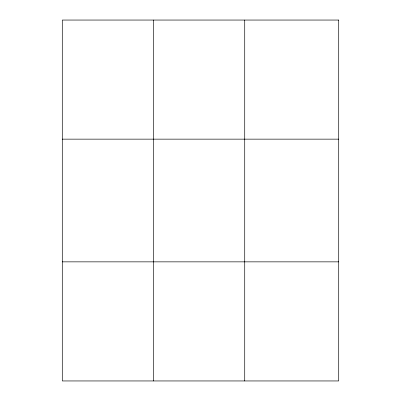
<?xml version="1.0" encoding="UTF-8"?>
<svg xmlns="http://www.w3.org/2000/svg" width="401" height="401" viewBox="0 0 401 401"><rect width="100%" height="100%" fill="white"/><g stroke="black" fill="none" stroke-linecap="round" stroke-linejoin="round"><path stroke-width="0.6" d="M153.508 20.05L153.508 380.95M244.725 20.05L244.725 380.95M62.29 139.147L338.71 139.147M62.29 261.853L338.71 261.853M338.71 20.05L338.71 380.95L62.29 380.95L62.29 20.05L338.71 20.05"/></g></svg>
